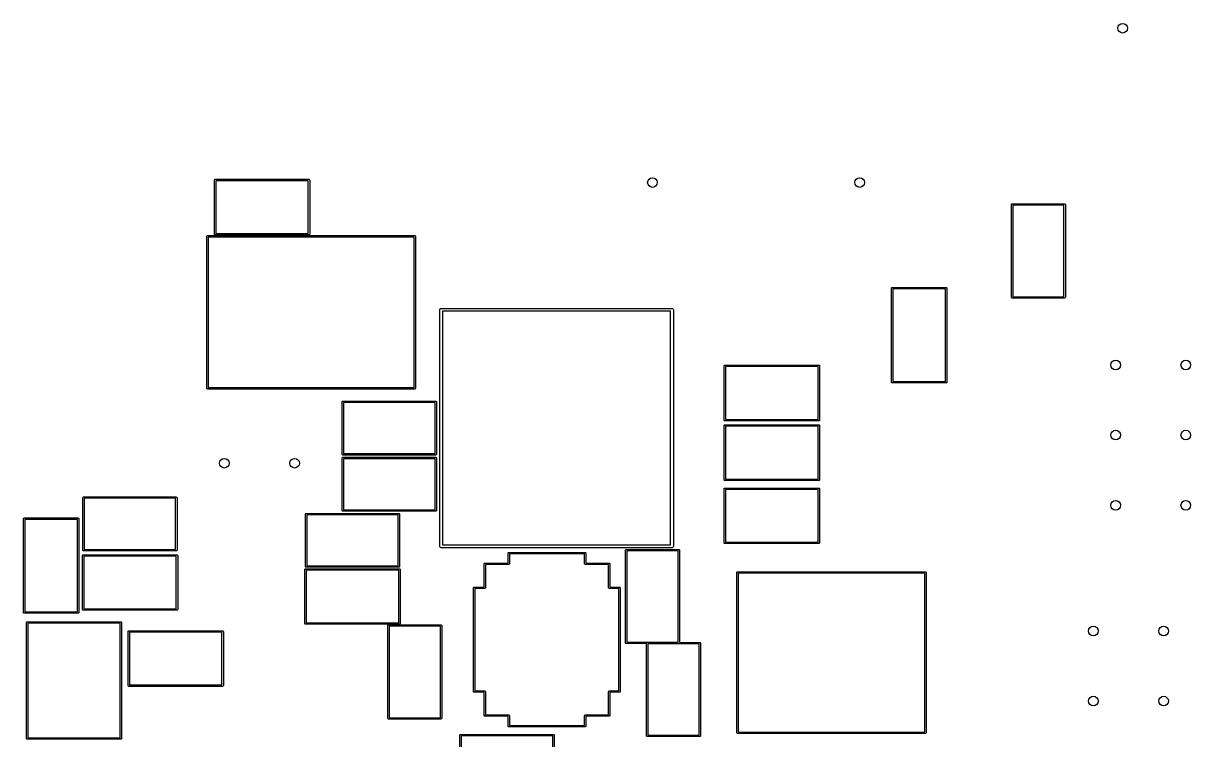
# Model space of a CAD drawing. Header units: inches. Extents: x -2.1 to 1.79, y 0.53 to 2.74.
# Drawn here: x 0.044 to 1.707, y 1.611 to 2.632 of the extents above; entities that cross this region are included whole.
import ezdxf

# ---------------------------------------------------------------- set-up
doc = ezdxf.new("R2010")
doc.units = ezdxf.units.IN
doc.header["$MEASUREMENT"] = 0
doc.layers.add('BLACK', color=250, linetype='CONTINUOUS')

msp = doc.modelspace()

# ---------------------------------------------------------------- linework, layer by layer
at = {"layer": 'BLACK', "linetype": 'CONTINUOUS'}
for p, q in [((0.3158, 2.4086), (0.3159, 2.409)), ((0.3158, 2.3314), (0.3158, 2.4086)), ((0.3159, 2.409), (0.3164, 2.4095)), ((0.3164, 2.4095), (0.3168, 2.4096)), ((0.3168, 2.4096), (0.4506, 2.4096)), ((0.3178, 2.4076), (0.3178, 2.3324)), ((0.4496, 2.4076), (0.3178, 2.4076)), ((0.4496, 2.3324), (0.4496, 2.4076)), ((0.4506, 2.4096), (0.451, 2.4095)), ((0.451, 2.4095), (0.4515, 2.409)), ((0.4515, 2.409), (0.4516, 2.4086)), ((0.4516, 2.4086), (0.4516, 2.3314)), ((1.4516, 2.3736), (1.4517, 2.374)), ((1.4516, 2.2414), (1.4516, 2.3736)), ((1.4517, 2.374), (1.4522, 2.3746)), ((1.4522, 2.3746), (1.4526, 2.3746)), ((1.4526, 2.3746), (1.5274, 2.3746)), ((1.4536, 2.3727), (1.4536, 2.2423)), ((1.5264, 2.3727), (1.4536, 2.3727)), ((1.5264, 2.2423), (1.5264, 2.3727)), ((1.5274, 2.3746), (1.5278, 2.3746)), ((1.5278, 2.3746), (1.5283, 2.374)), ((1.5283, 2.374), (1.5284, 2.3736)), ((1.5284, 2.3736), (1.5284, 2.2414)), ((0.3052, 2.3286), (0.3057, 2.3292)), ((0.3057, 2.3292), (0.3061, 2.3293)), ((0.3061, 2.3293), (0.6013, 2.3293)), ((0.3159, 2.331), (0.3158, 2.3314)), ((0.3164, 2.3305), (0.3159, 2.331)), ((0.3168, 2.3304), (0.3164, 2.3305)), ((0.4506, 2.3304), (0.3168, 2.3304)), ((0.3178, 2.3324), (0.4496, 2.3324)), ((0.451, 2.3305), (0.4506, 2.3304)), ((0.4515, 2.331), (0.451, 2.3305)), ((0.4516, 2.3314), (0.4515, 2.331)), ((0.6013, 2.3293), (0.6017, 2.3292)), ((0.6017, 2.3292), (0.6022, 2.3286)), ((0.3051, 2.3283), (0.3052, 2.3286)), ((0.3051, 2.1117), (0.3051, 2.3283)), ((0.307, 2.3273), (0.307, 2.1127)), ((0.6004, 2.3273), (0.307, 2.3273)), ((0.6004, 2.1127), (0.6004, 2.3273)), ((0.6022, 2.3286), (0.6023, 2.3283)), ((0.6023, 2.3283), (0.6023, 2.1117)), ((1.2804, 2.2544), (1.2805, 2.2548)), ((1.2804, 2.1206), (1.2804, 2.2544)), ((1.2805, 2.2548), (1.281, 2.2553)), ((1.281, 2.2553), (1.2814, 2.2554)), ((1.2814, 2.2554), (1.3586, 2.2554)), ((1.2824, 2.2534), (1.2824, 2.1216)), ((1.3576, 2.2534), (1.2824, 2.2534)), ((1.3576, 2.1216), (1.3576, 2.2534)), ((1.3586, 2.2554), (1.359, 2.2553)), ((1.359, 2.2553), (1.3595, 2.2548)), ((1.3595, 2.2548), (1.3596, 2.2544)), ((1.3596, 2.2544), (1.3596, 2.1206)), ((1.4517, 2.241), (1.4516, 2.2414)), ((1.4522, 2.2404), (1.4517, 2.241)), ((1.4526, 2.2404), (1.4522, 2.2404)), ((1.5274, 2.2404), (1.4526, 2.2404)), ((1.4536, 2.2423), (1.5264, 2.2423)), ((1.5278, 2.2404), (1.5274, 2.2404)), ((1.5283, 2.241), (1.5278, 2.2404)), ((1.5284, 2.2414), (1.5283, 2.241)), ((0.6368, 2.2235), (0.6369, 2.2243)), ((0.6368, 1.8865), (0.6368, 2.2235)), ((0.6369, 2.2243), (0.638, 2.2253)), ((0.638, 2.2253), (0.6387, 2.2255)), ((0.6387, 2.2255), (0.9679, 2.2255)), ((0.6407, 2.2215), (0.6407, 1.8885)), ((0.9659, 2.2215), (0.6407, 2.2215)), ((0.9659, 1.8885), (0.9659, 2.2215)), ((0.9679, 2.2255), (0.9686, 2.2253)), ((0.9686, 2.2253), (0.9697, 2.2243)), ((0.9697, 2.2243), (0.9698, 2.2235)), ((0.9698, 2.2235), (0.9698, 1.8865)), ((1.0421, 2.1436), (1.0422, 2.144)), ((1.0421, 2.0664), (1.0421, 2.1436)), ((1.0422, 2.144), (1.0427, 2.1445)), ((1.0427, 2.1445), (1.0431, 2.1446)), ((1.0431, 2.1446), (1.1769, 2.1446)), ((1.0441, 2.1426), (1.0441, 2.0674)), ((1.1759, 2.1426), (1.0441, 2.1426)), ((1.1759, 2.0674), (1.1759, 2.1426)), ((1.1769, 2.1446), (1.1773, 2.1445)), ((1.1773, 2.1445), (1.1778, 2.144)), ((1.1778, 2.144), (1.1779, 2.1436)), ((1.1779, 2.1436), (1.1779, 2.0664)), ((0.307, 2.1127), (0.6004, 2.1127)), ((1.2805, 2.1202), (1.2804, 2.1206)), ((1.281, 2.1197), (1.2805, 2.1202)), ((1.2814, 2.1196), (1.281, 2.1197)), ((1.3586, 2.1196), (1.2814, 2.1196)), ((1.2824, 2.1216), (1.3576, 2.1216)), ((1.359, 2.1197), (1.3586, 2.1196)), ((1.3595, 2.1202), (1.359, 2.1197)), ((1.3596, 2.1206), (1.3595, 2.1202)), ((0.3052, 2.1114), (0.3051, 2.1117)), ((0.3057, 2.1108), (0.3052, 2.1114)), ((0.3061, 2.1107), (0.3057, 2.1108)), ((0.6013, 2.1107), (0.3061, 2.1107)), ((0.6017, 2.1108), (0.6013, 2.1107)), ((0.6022, 2.1114), (0.6017, 2.1108)), ((0.6023, 2.1117), (0.6022, 2.1114)), ((0.4979, 2.0928), (0.4985, 2.0933)), ((0.4979, 2.0924), (0.4979, 2.0928)), ((0.4979, 2.0176), (0.4979, 2.0924)), ((0.4985, 2.0933), (0.4989, 2.0934)), ((0.4989, 2.0934), (0.6311, 2.0934)), ((0.4998, 2.0914), (0.4998, 2.0186)), ((0.6302, 2.0914), (0.4998, 2.0914)), ((0.6302, 2.0186), (0.6302, 2.0914)), ((0.6311, 2.0934), (0.6315, 2.0933)), ((0.6315, 2.0933), (0.6321, 2.0928)), ((0.6321, 2.0928), (0.6321, 2.0924)), ((0.6321, 2.0924), (0.6321, 2.0176)), ((1.0422, 2.066), (1.0421, 2.0664)), ((1.0427, 2.0655), (1.0422, 2.066)), ((1.0431, 2.0654), (1.0427, 2.0655)), ((1.1769, 2.0654), (1.0431, 2.0654)), ((1.0441, 2.0674), (1.1759, 2.0674)), ((1.1773, 2.0655), (1.1769, 2.0654)), ((1.1778, 2.066), (1.1773, 2.0655)), ((1.1779, 2.0664), (1.1778, 2.066)), ((1.0421, 2.0586), (1.0422, 2.059)), ((1.0421, 1.9814), (1.0421, 2.0586)), ((1.0422, 2.059), (1.0427, 2.0595)), ((1.0427, 2.0595), (1.0431, 2.0596)), ((1.0431, 2.0596), (1.1769, 2.0596)), ((1.0441, 2.0576), (1.0441, 1.9824)), ((1.1759, 2.0576), (1.0441, 2.0576)), ((1.1759, 1.9824), (1.1759, 2.0576)), ((1.1769, 2.0596), (1.1773, 2.0595)), ((1.1773, 2.0595), (1.1778, 2.059)), ((1.1778, 2.059), (1.1779, 2.0586)), ((1.1779, 2.0586), (1.1779, 1.9814)), ((0.4979, 2.0172), (0.4979, 2.0176)), ((0.4985, 2.0167), (0.4979, 2.0172)), ((0.4979, 2.0128), (0.4985, 2.0133)), ((0.4979, 2.0124), (0.4979, 2.0128)), ((0.4989, 2.0166), (0.4985, 2.0167)), ((0.4985, 2.0133), (0.4989, 2.0134)), ((0.6311, 2.0166), (0.4989, 2.0166)), ((0.4989, 2.0134), (0.6311, 2.0134)), ((0.4998, 2.0186), (0.6302, 2.0186)), ((0.6315, 2.0167), (0.6311, 2.0166)), ((0.6311, 2.0134), (0.6315, 2.0133)), ((0.6321, 2.0172), (0.6315, 2.0167)), ((0.6315, 2.0133), (0.6321, 2.0128)), ((0.6321, 2.0176), (0.6321, 2.0172)), ((0.6321, 2.0128), (0.6321, 2.0124)), ((0.4979, 1.9376), (0.4979, 2.0124)), ((0.4998, 2.0114), (0.4998, 1.9386)), ((0.6302, 2.0114), (0.4998, 2.0114)), ((0.6302, 1.9386), (0.6302, 2.0114)), ((0.6321, 2.0124), (0.6321, 1.9376)), ((1.0422, 1.981), (1.0421, 1.9814)), ((1.0427, 1.9805), (1.0422, 1.981)), ((1.0431, 1.9804), (1.0427, 1.9805)), ((1.1769, 1.9804), (1.0431, 1.9804)), ((1.0441, 1.9824), (1.1759, 1.9824)), ((1.1773, 1.9805), (1.1769, 1.9804)), ((1.1778, 1.981), (1.1773, 1.9805)), ((1.1779, 1.9814), (1.1778, 1.981)), ((1.0421, 1.9686), (1.0422, 1.969)), ((1.0421, 1.8914), (1.0421, 1.9686)), ((1.0422, 1.969), (1.0427, 1.9695)), ((1.0427, 1.9695), (1.0431, 1.9696)), ((1.0431, 1.9696), (1.1769, 1.9696)), ((1.0441, 1.9676), (1.0441, 1.8924)), ((1.1759, 1.9676), (1.0441, 1.9676)), ((1.1759, 1.8924), (1.1759, 1.9676)), ((1.1769, 1.9696), (1.1773, 1.9695)), ((1.1773, 1.9695), (1.1778, 1.969)), ((1.1778, 1.969), (1.1779, 1.9686)), ((1.1779, 1.9686), (1.1779, 1.8914)), ((0.1282, 1.9559), (0.1283, 1.9563)), ((0.1282, 1.8811), (0.1282, 1.9559)), ((0.1283, 1.9563), (0.1288, 1.9568)), ((0.1288, 1.9568), (0.1292, 1.9569)), ((0.1292, 1.9569), (0.2615, 1.9569)), ((0.1302, 1.9549), (0.1302, 1.8821)), ((0.2605, 1.9549), (0.1302, 1.9549)), ((0.2605, 1.8821), (0.2605, 1.9549)), ((0.2615, 1.9569), (0.2619, 1.9568)), ((0.2619, 1.9568), (0.2624, 1.9563)), ((0.2624, 1.9563), (0.2625, 1.9559)), ((0.2625, 1.9559), (0.2625, 1.8811)), ((0.4454, 1.9328), (0.446, 1.9333)), ((0.4454, 1.9324), (0.4454, 1.9328)), ((0.4454, 1.8576), (0.4454, 1.9324)), ((0.446, 1.9333), (0.4464, 1.9334)), ((0.4464, 1.9334), (0.5786, 1.9334)), ((0.4473, 1.9314), (0.4473, 1.8586)), ((0.5777, 1.9314), (0.4473, 1.9314)), ((0.4979, 1.9372), (0.4979, 1.9376)), ((0.4985, 1.9367), (0.4979, 1.9372)), ((0.4989, 1.9366), (0.4985, 1.9367)), ((0.6311, 1.9366), (0.4989, 1.9366)), ((0.4998, 1.9386), (0.6302, 1.9386)), ((0.5777, 1.8586), (0.5777, 1.9314)), ((0.5786, 1.9334), (0.579, 1.9333)), ((0.579, 1.9333), (0.5796, 1.9328)), ((0.5796, 1.9328), (0.5796, 1.9324)), ((0.5796, 1.9324), (0.5796, 1.8576)), ((0.6315, 1.9367), (0.6311, 1.9366)), ((0.6321, 1.9372), (0.6315, 1.9367)), ((0.6321, 1.9376), (0.6321, 1.9372)), ((0.0435, 1.9259), (0.0436, 1.9263)), ((0.0435, 1.7921), (0.0435, 1.9259)), ((0.0436, 1.9263), (0.0441, 1.9268)), ((0.0441, 1.9268), (0.0445, 1.9269)), ((0.0445, 1.9269), (0.1217, 1.9269)), ((0.0455, 1.9249), (0.0455, 1.7931)), ((0.1207, 1.9249), (0.0455, 1.9249)), ((0.1207, 1.7931), (0.1207, 1.9249)), ((0.1217, 1.9269), (0.122, 1.9268)), ((0.122, 1.9268), (0.1226, 1.9263)), ((0.1226, 1.9263), (0.1226, 1.9259)), ((0.1226, 1.9259), (0.1226, 1.7921)), ((0.1283, 1.8807), (0.1282, 1.8811)), ((0.1288, 1.8802), (0.1283, 1.8807)), ((0.1292, 1.8801), (0.1288, 1.8802)), ((0.2615, 1.8801), (0.1292, 1.8801)), ((0.1302, 1.8821), (0.2605, 1.8821)), ((0.2619, 1.8802), (0.2615, 1.8801)), ((0.2624, 1.8807), (0.2619, 1.8802)), ((0.2625, 1.8811), (0.2624, 1.8807)), ((0.6369, 1.8857), (0.6368, 1.8865)), ((0.638, 1.8847), (0.6369, 1.8857)), ((0.6387, 1.8845), (0.638, 1.8847)), ((0.9679, 1.8845), (0.6387, 1.8845)), ((0.6407, 1.8885), (0.9659, 1.8885)), ((0.9016, 1.8811), (0.9017, 1.8815)), ((0.9016, 1.7489), (0.9016, 1.8811)), ((0.9017, 1.8815), (0.9022, 1.8821)), ((0.9022, 1.8821), (0.9026, 1.8821)), ((0.9026, 1.8821), (0.9774, 1.8821)), ((0.9036, 1.8802), (0.9036, 1.7498)), ((0.9764, 1.8802), (0.9036, 1.8802)), ((0.9686, 1.8847), (0.9679, 1.8845)), ((0.9697, 1.8857), (0.9686, 1.8847)), ((0.9698, 1.8865), (0.9697, 1.8857)), ((0.9764, 1.7498), (0.9764, 1.8802)), ((0.9774, 1.8821), (0.9778, 1.8821)), ((0.9778, 1.8821), (0.9783, 1.8815)), ((0.9783, 1.8815), (0.9784, 1.8811)), ((0.9784, 1.8811), (0.9784, 1.7496)), ((1.0422, 1.891), (1.0421, 1.8914)), ((1.0427, 1.8905), (1.0422, 1.891)), ((1.0431, 1.8904), (1.0427, 1.8905)), ((1.1769, 1.8904), (1.0431, 1.8904)), ((1.0441, 1.8924), (1.1759, 1.8924)), ((1.1773, 1.8905), (1.1769, 1.8904)), ((1.1778, 1.891), (1.1773, 1.8905)), ((1.1779, 1.8914), (1.1778, 1.891)), ((0.1277, 1.874), (0.1283, 1.8745)), ((0.1277, 1.8736), (0.1277, 1.874)), ((0.1277, 1.7964), (0.1277, 1.8736)), ((0.1283, 1.8745), (0.1286, 1.8746)), ((0.1286, 1.8746), (0.2625, 1.8746)), ((0.1296, 1.8726), (0.1296, 1.7974)), ((0.2615, 1.8726), (0.1296, 1.8726)), ((0.2615, 1.7974), (0.2615, 1.8726)), ((0.2625, 1.8746), (0.2629, 1.8745)), ((0.2629, 1.8745), (0.2634, 1.874)), ((0.2634, 1.874), (0.2635, 1.8736)), ((0.2635, 1.8736), (0.2635, 1.7964)), ((0.7342, 1.8767), (0.7343, 1.8771)), ((0.7342, 1.8627), (0.7342, 1.8767)), ((0.7343, 1.8771), (0.7348, 1.8776)), ((0.7348, 1.8776), (0.7352, 1.8777)), ((0.7352, 1.8777), (0.8439, 1.8777)), ((0.7362, 1.8757), (0.7362, 1.8617)), ((0.8429, 1.8757), (0.7362, 1.8757)), ((0.8429, 1.8617), (0.8429, 1.8757)), ((0.8439, 1.8777), (0.8442, 1.8776)), ((0.8442, 1.8776), (0.8448, 1.8771)), ((0.8448, 1.8771), (0.8448, 1.8767)), ((0.8448, 1.8767), (0.8448, 1.8627)), ((0.4446, 1.8536), (0.4447, 1.854)), ((0.4446, 1.7764), (0.4446, 1.8536)), ((0.4447, 1.854), (0.4452, 1.8545)), ((0.4452, 1.8545), (0.4456, 1.8546)), ((0.4454, 1.8572), (0.4454, 1.8576)), ((0.446, 1.8567), (0.4454, 1.8572)), ((0.4456, 1.8546), (0.5794, 1.8546)), ((0.4464, 1.8566), (0.446, 1.8567)), ((0.5786, 1.8566), (0.4464, 1.8566)), ((0.4466, 1.8526), (0.4466, 1.7774)), ((0.5784, 1.8526), (0.4466, 1.8526)), ((0.4473, 1.8586), (0.5777, 1.8586)), ((0.5784, 1.7774), (0.5784, 1.8526)), ((0.579, 1.8567), (0.5786, 1.8566)), ((0.5796, 1.8572), (0.579, 1.8567)), ((0.5794, 1.8546), (0.5798, 1.8545)), ((0.5796, 1.8576), (0.5796, 1.8572)), ((0.5798, 1.8545), (0.5803, 1.854)), ((0.5803, 1.854), (0.5804, 1.8536)), ((0.5804, 1.8536), (0.5804, 1.7764)), ((0.7, 1.8621), (0.7006, 1.8626)), ((0.7, 1.8617), (0.7, 1.8621)), ((0.7, 1.8285), (0.7, 1.8617)), ((0.7006, 1.8626), (0.7009, 1.8627)), ((0.7009, 1.8627), (0.7342, 1.8627)), ((0.7352, 1.8607), (0.7019, 1.8607)), ((0.7019, 1.8607), (0.7019, 1.8275)), ((0.7356, 1.8608), (0.7352, 1.8607)), ((0.7361, 1.8614), (0.7356, 1.8608)), ((0.7362, 1.8617), (0.7361, 1.8614)), ((0.8429, 1.8614), (0.8429, 1.8617)), ((0.8435, 1.8608), (0.8429, 1.8614)), ((0.8439, 1.8607), (0.8435, 1.8608)), ((0.8771, 1.8607), (0.8439, 1.8607)), ((0.8448, 1.8627), (0.8781, 1.8627)), ((0.8771, 1.8275), (0.8771, 1.8607)), ((0.8781, 1.8627), (0.8785, 1.8626)), ((0.8785, 1.8626), (0.879, 1.8621)), ((0.879, 1.8621), (0.8791, 1.8617)), ((0.8791, 1.8617), (0.8791, 1.8285)), ((1.0602, 1.8495), (1.0608, 1.8501)), ((1.0602, 1.8492), (1.0602, 1.8495)), ((1.0602, 1.6208), (1.0602, 1.8492)), ((1.0608, 1.8501), (1.0611, 1.8502)), ((1.0611, 1.8502), (1.3289, 1.8502)), ((1.0621, 1.8482), (1.0621, 1.6218)), ((1.3279, 1.8482), (1.0621, 1.8482)), ((1.3279, 1.6218), (1.3279, 1.8482)), ((1.3289, 1.8502), (1.3292, 1.8501)), ((1.3292, 1.8501), (1.3298, 1.8495)), ((1.3298, 1.8495), (1.3298, 1.8492)), ((1.3298, 1.8492), (1.3298, 1.6208)), ((0.685, 1.8275), (0.6851, 1.8279)), ((0.685, 1.6794), (0.685, 1.8275)), ((0.6851, 1.8279), (0.6856, 1.8284)), ((0.6856, 1.8284), (0.686, 1.8285)), ((0.686, 1.8285), (0.7, 1.8285)), ((0.7009, 1.8265), (0.687, 1.8265)), ((0.687, 1.8265), (0.687, 1.6804)), ((0.7013, 1.8266), (0.7009, 1.8265)), ((0.7019, 1.8271), (0.7013, 1.8266)), ((0.7019, 1.8275), (0.7019, 1.8271)), ((0.8772, 1.8271), (0.8771, 1.8275)), ((0.8777, 1.8266), (0.8772, 1.8271)), ((0.8781, 1.8265), (0.8777, 1.8266)), ((0.8921, 1.8265), (0.8781, 1.8265)), ((0.8791, 1.8285), (0.8931, 1.8285)), ((0.8921, 1.6804), (0.8921, 1.8265)), ((0.8931, 1.8285), (0.8934, 1.8284)), ((0.8934, 1.8284), (0.894, 1.8279)), ((0.894, 1.8279), (0.8941, 1.8275)), ((0.8941, 1.8275), (0.8941, 1.6794)), ((0.1296, 1.7974), (0.2615, 1.7974)), ((0.0436, 1.7917), (0.0435, 1.7921)), ((0.0441, 1.7912), (0.0436, 1.7917)), ((0.0445, 1.7911), (0.0441, 1.7912)), ((0.1217, 1.7911), (0.0445, 1.7911)), ((0.0455, 1.7931), (0.1207, 1.7931)), ((0.122, 1.7912), (0.1217, 1.7911)), ((0.1226, 1.7917), (0.122, 1.7912)), ((0.1226, 1.7921), (0.1226, 1.7917)), ((0.1277, 1.796), (0.1277, 1.7964)), ((0.1283, 1.7955), (0.1277, 1.796)), ((0.1286, 1.7954), (0.1283, 1.7955)), ((0.2625, 1.7954), (0.1286, 1.7954)), ((0.2629, 1.7955), (0.2625, 1.7954)), ((0.2634, 1.796), (0.2629, 1.7955)), ((0.2635, 1.7964), (0.2634, 1.796)), ((0.0478, 1.7784), (0.0484, 1.779)), ((0.0478, 1.7781), (0.0478, 1.7784)), ((0.0478, 1.6127), (0.0478, 1.7781)), ((0.0484, 1.779), (0.0487, 1.7791)), ((0.0487, 1.7791), (0.1826, 1.7791)), ((0.0497, 1.7771), (0.0497, 1.6137)), ((0.1816, 1.7771), (0.0497, 1.7771)), ((0.1816, 1.6137), (0.1816, 1.7771)), ((0.1826, 1.7791), (0.183, 1.779)), ((0.183, 1.779), (0.1835, 1.7784)), ((0.1835, 1.7784), (0.1836, 1.7781)), ((0.1836, 1.7781), (0.1836, 1.6127)), ((0.1927, 1.7655), (0.1933, 1.766)), ((0.1927, 1.7651), (0.1927, 1.7655)), ((0.1927, 1.6879), (0.1927, 1.7651)), ((0.1933, 1.766), (0.1936, 1.7661)), ((0.1936, 1.7661), (0.3275, 1.7661)), ((0.1946, 1.7641), (0.1946, 1.6889)), ((0.3265, 1.7641), (0.1946, 1.7641)), ((0.3265, 1.6889), (0.3265, 1.7641)), ((0.3275, 1.7661), (0.3279, 1.766)), ((0.3279, 1.766), (0.3284, 1.7655)), ((0.3284, 1.7655), (0.3285, 1.7651)), ((0.3285, 1.7651), (0.3285, 1.6879)), ((0.4447, 1.776), (0.4446, 1.7764)), ((0.4452, 1.7755), (0.4447, 1.776)), ((0.4456, 1.7754), (0.4452, 1.7755)), ((0.5794, 1.7754), (0.4456, 1.7754)), ((0.4466, 1.7774), (0.5784, 1.7774)), ((0.563, 1.7739), (0.5636, 1.7744)), ((0.563, 1.7735), (0.563, 1.7739)), ((0.563, 1.6412), (0.563, 1.7735)), ((0.5636, 1.7744), (0.5639, 1.7745)), ((0.5639, 1.7745), (0.6387, 1.7745)), ((0.5649, 1.7725), (0.5649, 1.6422)), ((0.6378, 1.7725), (0.5649, 1.7725)), ((0.5798, 1.7755), (0.5794, 1.7754)), ((0.5803, 1.776), (0.5798, 1.7755)), ((0.5804, 1.7764), (0.5803, 1.776)), ((0.6378, 1.6422), (0.6378, 1.7725)), ((0.6387, 1.7745), (0.6391, 1.7744)), ((0.6391, 1.7744), (0.6396, 1.7739)), ((0.6396, 1.7739), (0.6397, 1.7735)), ((0.6397, 1.7735), (0.6397, 1.6412)), ((0.9017, 1.7485), (0.9016, 1.7489)), ((0.9022, 1.7479), (0.9017, 1.7485)), ((0.9026, 1.7479), (0.9022, 1.7479)), ((0.9316, 1.7479), (0.9026, 1.7479)), ((0.9036, 1.7498), (0.9764, 1.7498)), ((0.9316, 1.6164), (0.9316, 1.7479)), ((0.9336, 1.7477), (0.9336, 1.6173)), ((1.0064, 1.7477), (0.9336, 1.7477)), ((0.9784, 1.7496), (1.0074, 1.7496)), ((1.0064, 1.6173), (1.0064, 1.7477)), ((1.0074, 1.7496), (1.0078, 1.7496)), ((1.0078, 1.7496), (1.0083, 1.749)), ((1.0083, 1.749), (1.0084, 1.7486)), ((1.0084, 1.7486), (1.0084, 1.6164)), ((0.1927, 1.6875), (0.1927, 1.6879)), ((0.1933, 1.687), (0.1927, 1.6875)), ((0.1936, 1.6869), (0.1933, 1.687)), ((0.3275, 1.6869), (0.1936, 1.6869)), ((0.1946, 1.6889), (0.3265, 1.6889)), ((0.3279, 1.687), (0.3275, 1.6869)), ((0.3284, 1.6875), (0.3279, 1.687)), ((0.3285, 1.6879), (0.3284, 1.6875)), ((0.687, 1.6804), (0.7009, 1.6804)), ((0.7009, 1.6804), (0.7013, 1.6804)), ((0.7013, 1.6804), (0.7019, 1.6798)), ((0.8772, 1.6798), (0.8777, 1.6804)), ((0.8777, 1.6804), (0.8781, 1.6804)), ((0.8781, 1.6804), (0.8921, 1.6804)), ((0.6851, 1.6791), (0.685, 1.6794)), ((0.6856, 1.6785), (0.6851, 1.6791)), ((0.686, 1.6785), (0.6856, 1.6785)), ((0.7, 1.6785), (0.686, 1.6785)), ((0.7, 1.6452), (0.7, 1.6785)), ((0.7019, 1.6798), (0.7019, 1.6794)), ((0.7019, 1.6794), (0.7019, 1.6462)), ((0.8771, 1.6794), (0.8772, 1.6798)), ((0.8771, 1.6462), (0.8771, 1.6794)), ((0.8931, 1.6785), (0.8791, 1.6785)), ((0.8791, 1.6785), (0.8791, 1.6452)), ((0.8934, 1.6785), (0.8931, 1.6785)), ((0.894, 1.6791), (0.8934, 1.6785)), ((0.8941, 1.6794), (0.894, 1.6791)), ((0.563, 1.6409), (0.563, 1.6412)), ((0.5636, 1.6403), (0.563, 1.6409)), ((0.5639, 1.6403), (0.5636, 1.6403)), ((0.6387, 1.6403), (0.5639, 1.6403)), ((0.5649, 1.6422), (0.6378, 1.6422)), ((0.6391, 1.6403), (0.6387, 1.6403)), ((0.6396, 1.6409), (0.6391, 1.6403)), ((0.6397, 1.6412), (0.6396, 1.6409)), ((0.7, 1.6448), (0.7, 1.6452)), ((0.7006, 1.6443), (0.7, 1.6448)), ((0.7009, 1.6442), (0.7006, 1.6443)), ((0.7342, 1.6442), (0.7009, 1.6442)), ((0.7019, 1.6462), (0.7352, 1.6462)), ((0.7342, 1.6302), (0.7342, 1.6442)), ((0.7343, 1.6299), (0.7342, 1.6302)), ((0.7352, 1.6462), (0.7356, 1.6461)), ((0.7356, 1.6461), (0.7361, 1.6456)), ((0.7361, 1.6456), (0.7362, 1.6452)), ((0.7362, 1.6452), (0.7362, 1.6312)), ((0.7362, 1.6312), (0.8429, 1.6312)), ((0.8429, 1.6456), (0.8435, 1.6461)), ((0.8429, 1.6452), (0.8429, 1.6456)), ((0.8429, 1.6312), (0.8429, 1.6452)), ((0.8435, 1.6461), (0.8439, 1.6462)), ((0.8439, 1.6462), (0.8771, 1.6462)), ((0.8781, 1.6442), (0.8448, 1.6442)), ((0.8448, 1.6442), (0.8448, 1.6302)), ((0.8448, 1.6302), (0.8448, 1.6299)), ((0.8785, 1.6443), (0.8781, 1.6442)), ((0.879, 1.6448), (0.8785, 1.6443)), ((0.8791, 1.6452), (0.879, 1.6448)), ((0.0497, 1.6137), (0.1816, 1.6137)), ((0.6656, 1.6173), (0.6657, 1.6177)), ((0.6656, 1.5425), (0.6656, 1.6173)), ((0.6657, 1.6177), (0.6662, 1.6182)), ((0.6662, 1.6182), (0.6666, 1.6183)), ((0.6666, 1.6183), (0.7989, 1.6183)), ((0.6676, 1.6163), (0.6676, 1.5435)), ((0.7979, 1.6163), (0.6676, 1.6163)), ((0.7348, 1.6293), (0.7343, 1.6299)), ((0.7352, 1.6293), (0.7348, 1.6293)), ((0.8439, 1.6293), (0.7352, 1.6293)), ((0.7979, 1.5435), (0.7979, 1.6163)), ((0.7989, 1.6183), (0.7993, 1.6182)), ((0.7993, 1.6182), (0.7998, 1.6177)), ((0.7998, 1.6177), (0.7999, 1.6173)), ((0.7999, 1.6173), (0.7999, 1.5425)), ((0.8442, 1.6293), (0.8439, 1.6293)), ((0.8448, 1.6299), (0.8442, 1.6293)), ((0.9317, 1.616), (0.9316, 1.6164)), ((0.9322, 1.6154), (0.9317, 1.616)), ((0.9326, 1.6154), (0.9322, 1.6154)), ((1.0074, 1.6154), (0.9326, 1.6154)), ((0.9336, 1.6173), (1.0064, 1.6173)), ((1.0078, 1.6154), (1.0074, 1.6154)), ((1.0083, 1.616), (1.0078, 1.6154)), ((1.0084, 1.6164), (1.0083, 1.616)), ((1.0602, 1.6205), (1.0602, 1.6208)), ((1.0608, 1.6199), (1.0602, 1.6205)), ((1.0611, 1.6198), (1.0608, 1.6199)), ((1.3289, 1.6198), (1.0611, 1.6198)), ((1.0621, 1.6218), (1.3279, 1.6218)), ((1.3292, 1.6199), (1.3289, 1.6198)), ((1.3298, 1.6205), (1.3292, 1.6199)), ((1.3298, 1.6208), (1.3298, 1.6205)), ((0.0478, 1.6123), (0.0478, 1.6127)), ((0.0484, 1.6118), (0.0478, 1.6123)), ((0.0487, 1.6117), (0.0484, 1.6118)), ((0.1826, 1.6117), (0.0487, 1.6117)), ((0.183, 1.6118), (0.1826, 1.6117)), ((0.1835, 1.6123), (0.183, 1.6118)), ((0.1836, 1.6127), (0.1835, 1.6123))]:
    msp.add_line(p, q, dxfattribs=at)
at = {"layer": 'BLACK'}
for centre in [(1.61, 2.625), (1.61, 2.625), (0.94, 2.405), (0.94, 2.405), (1.2353, 2.405), (1.2353, 2.405), (1.6, 2.145), (1.6, 2.145), (1.7, 2.145), (1.7, 2.145), (1.6, 2.045), (1.6, 2.045), (1.7, 2.045), (1.7, 2.045), (0.33, 2.005), (0.33, 2.005), (0.43, 2.005), (0.43, 2.005), (1.6, 1.945), (1.6, 1.945), (1.7, 1.945), (1.7, 1.945), (1.5683, 1.7659), (1.5683, 1.7659), (1.6683, 1.7659), (1.6683, 1.7659), (1.5683, 1.6659), (1.5683, 1.6659), (1.6683, 1.6659), (1.6683, 1.6659)]:
    msp.add_circle(centre, 0.00689, dxfattribs=at)

doc.saveas('drawing.dxf')
